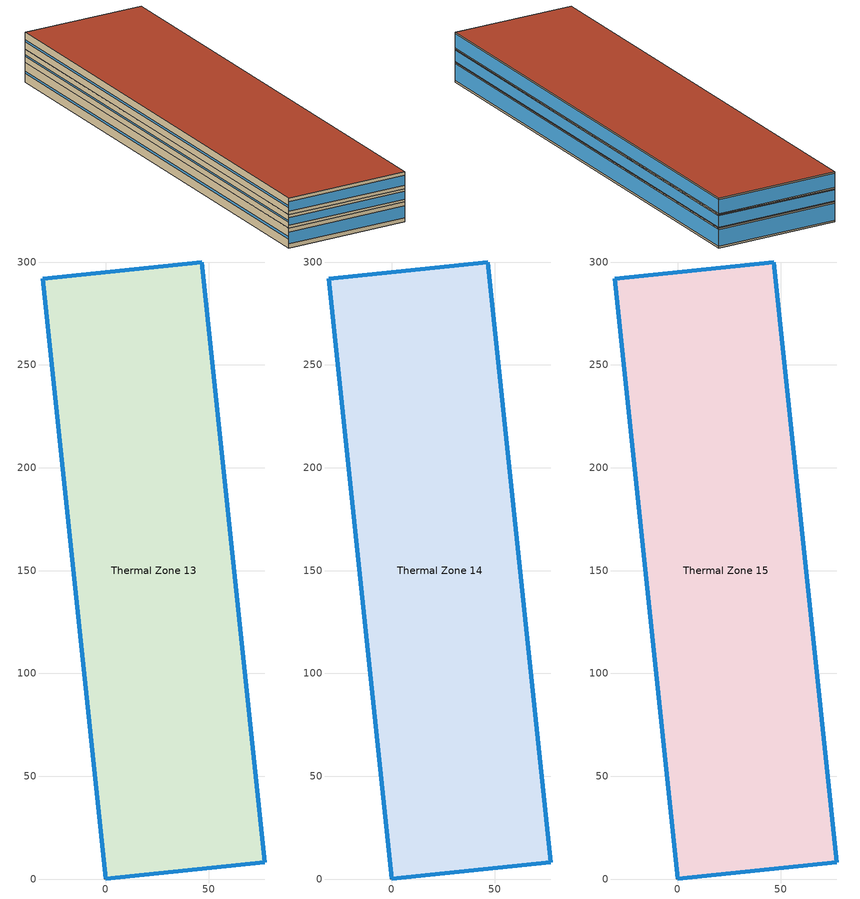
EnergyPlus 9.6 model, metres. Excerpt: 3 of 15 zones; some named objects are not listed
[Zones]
Thermal Zone 13
 floor to Thermal Zone 12 (Interior Floor): 0,0 -30.68,291.88 46.7,300.01 77.37,8.13 z85.66
 wall outside (Ext Wall): 46.7,300.01 -30.68,291.88 0,0 77.37,8.13 46.7,300.01 z85.66:97.95
 window (Ext Window): 46.69,300.01 -30.67,291.88 z86.64:96.97; 0.01,0 77.36,8.13 z88.18:95.43; -30.68,291.87 0,0.01 z91.07:92.54; 77.37,8.14 46.7,300 z86.7:96.91
Thermal Zone 14
 floor to Thermal Zone 13 (Interior Floor): 0,0 -30.68,291.88 46.7,300.01 77.37,8.13 z97.95
 wall outside (Ext Wall): 46.7,300.01 -30.68,291.88 0,0 77.37,8.13 46.7,300.01 z97.95:106.16
 window (Ext Window): 46.69,300.01 -30.67,291.88 z98.61:105.5; 0.01,0 77.36,8.13 z99.63:104.48; -30.68,291.87 0,0.01 z101.56:102.55; 77.37,8.14 46.7,300 z98.65:105.46
Thermal Zone 15
 floor to Thermal Zone 14 (Interior Floor): 0,0 -30.68,291.88 46.7,300.01 77.37,8.13 z106.16
 wall outside (Ext Wall): 46.7,300.01 -30.68,291.88 0,0 77.37,8.13 46.7,300.01 z106.16:116.47
 window (Ext Window): 46.69,300.01 -30.67,291.88 z106.98:115.65; 0.01,0 77.36,8.13 z108.27:114.36; -30.68,291.87 0,0.01 z110.7:111.93; 77.37,8.14 46.7,300 z107.04:115.59
 roof outside (Ext Roof): 77.37,8.13 46.7,300.01 -30.68,291.88 0,0 z116.47
[Building]
Building 1: North Axis {deg}=-0
[Site:Location]
Washington Dc Dulles IntL Ar: Latitude {deg}=38.98; Longitude {deg}=-77.47; Time Zone {hr}=-5; Elevation {m}=82
[SizingPeriod:DesignDay] Month=7; Day of Month=21; Day Type=SummerDesignDay; Daily Dry-Bulb Temperature Range {deltaC}=14.4; Dry-Bulb Temperature Range Modifier Type=DefaultMultipliers; Barometric Pressure {Pa}=86790; Wind Speed {m/s}=5; Wind Direction {deg}=340; Rain Indicator=No; Snow Indicator=No; Daylight Saving Time Indicator=No; Solar Model Indicator=ASHRAETau; ASHRAE Clear Sky Optical Depth for Beam Irradiance (taub)=0.339; ASHRAE Clear Sky Optical Depth for Diffuse Irradiance (taud)=2.366; Begin Environment Reset Mode=FullResetAtBeginEnvironment
Name | Maximum Dry-Bulb Temperature {C} | Humidity Condition Type | Wetbulb or DewPoint at Maximum Dry-Bulb {C} | Enthalpy at Maximum Dry-Bulb {J/kg}
SALT-LAKE-CITY-IAP Ann Clg .4% Condns DB=>MWB | 36.5 | Wetbulb | 17.1
SALT-LAKE-CITY-IAP Ann Clg .4% Condns DP=>MDB | 22.5 | Dewpoint | 15.6
SALT-LAKE-CITY-IAP Ann Clg .4% Condns Enth=>MDB | 30.8 | Enthalpy |  | 59300
SALT-LAKE-CITY-IAP Ann Clg .4% Condns WB=>MDB | 31.2 | Wetbulb | 19
[Material] Thermal Absorptance=0.9
Name | Roughness | Thickness m | Conductivity W/m-K | Density kg/m3 | Specific Heat J/kg-K | Solar Absorptance | Visible Absorptance
wall concrete | MediumRough | 0.398 | 0.5 | 2243 | 837 | 0.65 | 0.65
roof concrete | MediumRough | 0.401 | 0.5 | 2243 | 837 | 0.65 | 0.65
Wall Insulation [37] | MediumRough | 0.0681 | 0.0432 | 91 | 837 | 0.5 | 0.5
Roof Insulation [25] | MediumRough | 0.263 | 0.049 | 265 | 836.8 | 0.7 | 0.7
F16 Acoustic tile | MediumSmooth | 0.0191 | 0.06 | 368 | 590 | 0.3 | 0.3
M11 100mm lightweight concrete | MediumRough | 0.1016 | 0.53 | 1280 | 840 | 0.5 | 0.5
[Material:AirGap]
F05 Ceiling air space resistance: Thermal Resistance m2-K/W=0.18
[WindowMaterial:SimpleGlazingSystem]
Window Material Simple Glazing System: U-Factor W/m2-K=1.51; Solar Heat Gain Coefficient=0.25
[Construction]
Ext Roof: roof concrete, Roof Insulation [25]
Ext Wall: wall concrete, Wall Insulation [37]
Ext Window: Window Material Simple Glazing System
Interior Floor: F16 Acoustic tile, F05 Ceiling air space resistance, M11 100mm lightweight concrete
[Zone]
Thermal Zone 13: 354, 0, 0, 85.66, , 1, , , , , , Yes
Thermal Zone 14: 354, 0, 0, 97.95, , 1, , , , , , Yes
Thermal Zone 15: 354, 0, 0, 106.16, , 1, , , , , , Yes
[ZoneControl:Thermostat] Temperature Difference Between Cutout And Setpoint deltaC=0
Name | Zone or ZoneList | Control Type Schedule | Control 1
Thermal Zone 13 Thermostat | Thermal Zone 13 | Thermal Zone 13 Thermostat Schedule | Thermostat Setpoint Dual Setpoint 13
Thermal Zone 14 Thermostat | Thermal Zone 14 | Thermal Zone 14 Thermostat Schedule | Thermostat Setpoint Dual Setpoint 14
Thermal Zone 15 Thermostat | Thermal Zone 15 | Thermal Zone 15 Thermostat Schedule | Thermostat Setpoint Dual Setpoint 15
[ThermostatSetpoint:DualSetpoint]
Name | Heating Setpoint Temperature Schedule | Cooling Setpoint Temperature Schedule
Thermostat Setpoint Dual Setpoint 13 | HtgSetp 13 | ClgSetp 13
Thermostat Setpoint Dual Setpoint 14 | HtgSetp 14 | ClgSetp 14
Thermostat Setpoint Dual Setpoint 15 | HtgSetp 15 | ClgSetp 15
[Zone equipment]
Thermal Zone 13: VRF Zone Terminal 13
Thermal Zone 14: VRF Zone Terminal 14
Thermal Zone 15: VRF Zone Terminal 15
[Sizing:Zone] Zone Cooling Design Supply Air Temperature Input Method=SupplyAirTemperature; Zone Cooling Design Supply Air Temperature C=13.8; Zone Cooling Design Supply Air Temperature Difference deltaC=11.11; Zone Heating Design Supply Air Temperature Input Method=SupplyAirTemperature; Zone Heating Design Supply Air Temperature C=47.1; Zone Heating Design Supply Air Temperature Difference deltaC=11.11; Zone Cooling Design Supply Air Humidity Ratio kgWater/kgDryAir=0.0085; Zone Heating Design Supply Air Humidity Ratio kgWater/kgDryAir=0.008; Cooling Design Air Flow Method=DesignDay; Cooling Design Air Flow Rate m3/s=0; Cooling Minimum Air Flow per Zone Floor Area m3/s-m2=0.000762; Cooling Minimum Air Flow m3/s=0; Cooling Minimum Air Flow Fraction=0; Heating Design Air Flow Method=DesignDay; Heating Design Air Flow Rate m3/s=0; Heating Maximum Air Flow per Zone Floor Area m3/s-m2=0.002032; Heating Maximum Air Flow m3/s=0.141576; Heating Maximum Air Flow Fraction=0.3; Account for Dedicated Outdoor Air System=No
Name | Design Specification Outdoor Air Object
Thermal Zone 13 | Ventilation 13
Thermal Zone 14 | Ventilation 14
Thermal Zone 15 | Ventilation 15
[DesignSpecification:OutdoorAir] Outdoor Air Method=Sum; Outdoor Air Flow per Person m3/s-person=0; Outdoor Air Flow per Zone Floor Area m3/s-m2=0; Outdoor Air Flow per Zone m3/s=0; Outdoor Air Flow Air Changes per Hour 1/hr=2.56
Ventilation 13; Ventilation 14; Ventilation 15
[Schedule:Day:Interval]
HtgSetp Summer Design Day 13; HtgSetp Summer Design Day 14; HtgSetp Summer Design Day 15: No, 24:00, 15.6
HtgSetp Winter Design Day 13; HtgSetp Winter Design Day 14; HtgSetp Winter Design Day 15: No, 24:00, 21
ClgSetp Summer Design Day 13; ClgSetp Summer Design Day 14; ClgSetp Summer Design Day 15: No, 06:00, 26.7, 22:00, 24, 24:00, 26.7
ClgSetp Winter Design Day 13; ClgSetp Winter Design Day 14; ClgSetp Winter Design Day 15: No, 24:00, 26.7
ClgSetp Default Schedule 13; ClgSetp Default Schedule 14; ClgSetp Default Schedule 15: Temperature 37, No, 01:00, 28.7, 02:00, 28.7, 03:00, 28.7, 04:00, 28.7, 05:00, 28.7, 06:00, 28.7, 07:00, 25.7, 08:00, 25.7, 09:00, 25.7, 10:00, 25.7, 11:00, 25.7, 12:00, 25.7, 13:00, 25.7, 14:00, 25.7, 15:00, 25.7, 16:00, 25.7, 17:00, 25.7, 18:00, 25.7, 19:00, 25.7, 20:00, 25.7, 21:00, 28.7, 22:00, 28.7, 23:00, 28.7, 24:00, 28.7
HtgSetp Default Schedule 13; HtgSetp Default Schedule 14; HtgSetp Default Schedule 15: Temperature 36, No, 01:00, 22.2, 02:00, 22.2, 03:00, 22.2, 04:00, 22.2, 05:00, 22.2, 06:00, 22.2, 07:00, 19, 08:00, 19, 09:00, 19, 10:00, 19, 11:00, 19, 12:00, 19, 13:00, 19, 14:00, 19, 15:00, 19, 16:00, 19, 17:00, 19, 18:00, 19, 19:00, 19, 20:00, 19, 21:00, 22.2, 22:00, 22.2, 23:00, 22.2, 24:00, 22.2
[Schedule:Week:Daily]
HtgSetp 13 Week Rule - Jan1-Dec31: HtgSetp Default Schedule 13, HtgSetp Default Schedule 13, HtgSetp Default Schedule 13, HtgSetp Default Schedule 13, HtgSetp Default Schedule 13, HtgSetp Default Schedule 13, HtgSetp Default Schedule 13, HtgSetp Default Schedule 13, HtgSetp Summer Design Day 13, HtgSetp Winter Design Day 13, HtgSetp Default Schedule 13, HtgSetp Default Schedule 13
ClgSetp 13 Week Rule - Jan1-Dec31: ClgSetp Default Schedule 13, ClgSetp Default Schedule 13, ClgSetp Default Schedule 13, ClgSetp Default Schedule 13, ClgSetp Default Schedule 13, ClgSetp Default Schedule 13, ClgSetp Default Schedule 13, ClgSetp Default Schedule 13, ClgSetp Summer Design Day 13, ClgSetp Winter Design Day 13, ClgSetp Default Schedule 13, ClgSetp Default Schedule 13
HtgSetp 14 Week Rule - Jan1-Dec31: HtgSetp Default Schedule 14, HtgSetp Default Schedule 14, HtgSetp Default Schedule 14, HtgSetp Default Schedule 14, HtgSetp Default Schedule 14, HtgSetp Default Schedule 14, HtgSetp Default Schedule 14, HtgSetp Default Schedule 14, HtgSetp Summer Design Day 14, HtgSetp Winter Design Day 14, HtgSetp Default Schedule 14, HtgSetp Default Schedule 14
ClgSetp 14 Week Rule - Jan1-Dec31: ClgSetp Default Schedule 14, ClgSetp Default Schedule 14, ClgSetp Default Schedule 14, ClgSetp Default Schedule 14, ClgSetp Default Schedule 14, ClgSetp Default Schedule 14, ClgSetp Default Schedule 14, ClgSetp Default Schedule 14, ClgSetp Summer Design Day 14, ClgSetp Winter Design Day 14, ClgSetp Default Schedule 14, ClgSetp Default Schedule 14
HtgSetp 15 Week Rule - Jan1-Dec31: HtgSetp Default Schedule 15, HtgSetp Default Schedule 15, HtgSetp Default Schedule 15, HtgSetp Default Schedule 15, HtgSetp Default Schedule 15, HtgSetp Default Schedule 15, HtgSetp Default Schedule 15, HtgSetp Default Schedule 15, HtgSetp Summer Design Day 15, HtgSetp Winter Design Day 15, HtgSetp Default Schedule 15, HtgSetp Default Schedule 15
ClgSetp 15 Week Rule - Jan1-Dec31: ClgSetp Default Schedule 15, ClgSetp Default Schedule 15, ClgSetp Default Schedule 15, ClgSetp Default Schedule 15, ClgSetp Default Schedule 15, ClgSetp Default Schedule 15, ClgSetp Default Schedule 15, ClgSetp Default Schedule 15, ClgSetp Summer Design Day 15, ClgSetp Winter Design Day 15, ClgSetp Default Schedule 15, ClgSetp Default Schedule 15
[Schedule:Year]
HtgSetp 13: HtgSetp 13 Week Rule - Jan1-Dec31, 1, 1, 12, 31
ClgSetp 13: ClgSetp 13 Week Rule - Jan1-Dec31, 1, 1, 12, 31
HtgSetp 14: HtgSetp 14 Week Rule - Jan1-Dec31, 1, 1, 12, 31
ClgSetp 14: ClgSetp 14 Week Rule - Jan1-Dec31, 1, 1, 12, 31
HtgSetp 15: HtgSetp 15 Week Rule - Jan1-Dec31, 1, 1, 12, 31
ClgSetp 15: ClgSetp 15 Week Rule - Jan1-Dec31, 1, 1, 12, 31
[Schedule:Compact]
Thermal Zone 13 Thermostat Schedule; Thermal Zone 14 Thermostat Schedule; Thermal Zone 15 Thermostat Schedule: Through: 12/31, For: AllDays, Until: 24:00, 4
